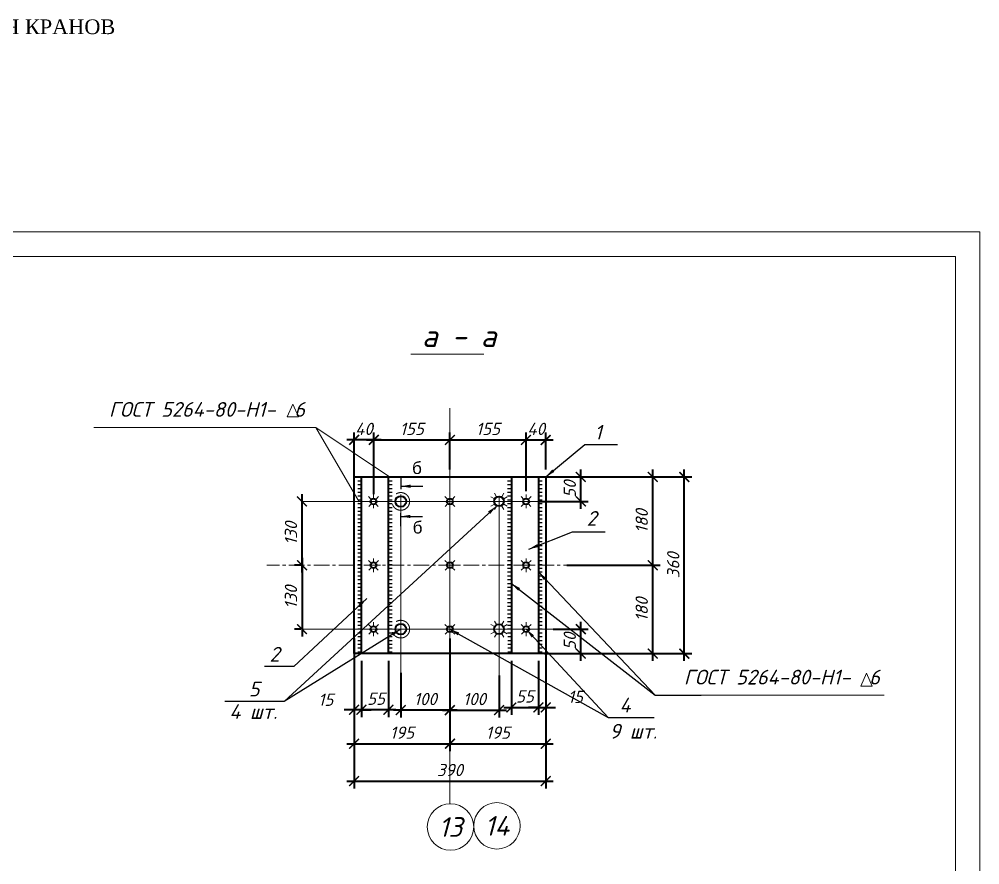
# Model space of a CAD drawing. Header units: millimetres. Extents: x 321124 to 407260, y -209908 to -138111.
# Drawn here: x 387710 to 407260, y -155675 to -138463 of the extents above; entities that cross this region are included whole.
import ezdxf

# ---------------------------------------------------------------- set-up
doc = ezdxf.new("R2010")
doc.units = ezdxf.units.MM
for name, pattern in [('CENTER', [50.8, 31.75, -6.35, 6.35, -6.35]), ('CENTERX2', [4, 2.5, -0.5, 0.5, -0.5]), ('HIDDEN', [0.375, 0.25, -0.125])]:
    doc.linetypes.add(name, pattern=pattern)
doc.layers.get('Defpoints').update_dxf_attribs({"color": 1, "lineweight": 0})
for name, color, linetype, lineweight in [('!!!Закладные', 84, 'Continuous', 40), ('k_ Выноски', 7, 'Continuous', 13), ('k_ Осевая', 8, 'CENTERX2', 9), ('k_ Размеры', 7, 'Continuous', 15), ('Линия Тонкая', 86, 'Continuous', 9), ('оси', 1, 'CENTER', 5), ('размеры', 5, 'Continuous', 20), ('сварка', 7, 'Continuous', 25), ('сновные тонкие', 7, 'Continuous', 30), ('тонкие', 250, 'Continuous', 5)]:
    doc.layers.add(name, color=color, linetype=linetype, lineweight=lineweight)
doc.styles.add('300', font='times.ttf', dxfattribs={"width": 0.9, "height": 300})
doc.styles.add('40', font='arial.ttf', dxfattribs={"height": 400})
doc.styles.add('STEP PR', font='isocpeui.ttf')
doc.styles.add('style30', font='times.ttf', dxfattribs={"height": 300})
doc.dimstyles.new('10', dxfattribs={"dimtxt": 300, "dimasz": 200, "dimexe": 100, "dimexo": 250, "dimgap": 100, "dimtad": 1, "dimdec": 0, "dimlfac": 0.1, "dimdsep": 46, "dimtxsty": '300', "dimblk": 'ARCHTICK', "dimcen": 100, "dimdle": 100, "dimadec": 0, "dimazin": 2, "dimtfac": 1, "dimtdec": 0, "dimtmove": 1, "dimatfit": 3, "dimfxl": 0, "dimtolj": 1, "dimtzin": 0, "dimarcsym": 0})
doc.dimstyles.new('STEP PR 10', dxfattribs={"dimscale": 10, "dimtxt": 2.5, "dimasz": 2, "dimexe": 1.5, "dimexo": 1.5, "dimgap": 1, "dimtad": 1, "dimdec": 0, "dimlfac": -1, "dimdsep": 46, "dimtxsty": 'STEP PR', "dimblk": 'ARCHTICK', "dimcen": 2, "dimdle": 1.5, "dimclrt": 256, "dimadec": 0, "dimazin": 0, "dimtfac": 1, "dimtdec": 0, "dimtofl": 0, "dimtmove": 1, "dimatfit": 3, "dimfxl": 0, "dimtolj": 1, "dimtzin": 0, "dimarcsym": 0})

# ---------------------------------------------------------------- blocks, each defined once
blk = doc.blocks.new('_ArchTick')
at = {"color": 0, "linetype": 'ByBlock', "const_width": 0.15}
blk.add_lwpolyline([(-0.5, -0.5), (0.5, 0.5)], dxfattribs=at)
blk = doc.blocks.new('*D52')
at = {"layer": 'Defpoints', "color": 0, "linetype": 'Continuous', "lineweight": 30, "ltscale": 100}
for p in [(-100, -203.6), (0, -203.6), (-100, -294.8)]:
    blk.add_point(p, dxfattribs=at)
at = {"layer": 'k_ Размеры', "color": 0, "linetype": 'Continuous', "lineweight": -2, "ltscale": 100}
for p, q in [((-100, -218.6), (-100, -309.8)), ((0, -218.6), (0, -309.8)), ((15, -294.8), (-115, -294.8))]:
    blk.add_line(p, q, dxfattribs=at)
at = {"layer": 'k_ Размеры', "color": 0, "linetype": 'Continuous', "lineweight": -2, "ltscale": 100, "xscale": 20, "yscale": 20, "zscale": 20, "rotation": 180}
blk.add_blockref('_ArchTick', (-100, -294.8), dxfattribs=at)
at = {"layer": 'k_ Размеры', "color": 0, "linetype": 'Continuous', "lineweight": -2, "ltscale": 100, "xscale": 20, "yscale": 20, "zscale": 20}
blk.add_blockref('_ArchTick', (0, -294.8), dxfattribs=at)
at = {"layer": 'k_ Размеры', "linetype": 'Continuous', "lineweight": 20, "ltscale": 100, "insert": (-50, -272.3), "char_height": 25, "attachment_point": 5, "style": 'STEP PR'}
blk.add_mtext('\\A1;100', dxfattribs=at)
blk = doc.blocks.new('*D53')
at = {"layer": 'Defpoints', "color": 0, "linetype": 'Continuous', "lineweight": 30, "ltscale": 100}
for p in [(0, -209.2), (100, -209.2), (100, -294.8)]:
    blk.add_point(p, dxfattribs=at)
at = {"layer": 'k_ Размеры', "color": 0, "linetype": 'Continuous', "lineweight": -2, "ltscale": 100}
for p, q in [((0, -224.2), (0, -309.8)), ((100, -224.2), (100, -309.8)), ((-15, -294.8), (115, -294.8))]:
    blk.add_line(p, q, dxfattribs=at)
at = {"layer": 'k_ Размеры', "color": 0, "linetype": 'Continuous', "lineweight": -2, "ltscale": 100, "xscale": 20, "yscale": 20, "zscale": 20, "rotation": 180}
blk.add_blockref('_ArchTick', (0, -294.8), dxfattribs=at)
at = {"layer": 'k_ Размеры', "color": 0, "linetype": 'Continuous', "lineweight": -2, "ltscale": 100, "xscale": 20, "yscale": 20, "zscale": 20}
blk.add_blockref('_ArchTick', (100, -294.8), dxfattribs=at)
at = {"layer": 'k_ Размеры', "linetype": 'Continuous', "lineweight": 20, "ltscale": 100, "insert": (50, -272.3), "char_height": 25, "attachment_point": 5, "style": 'STEP PR'}
blk.add_mtext('\\A1;100', dxfattribs=at)
blk = doc.blocks.new('*D54')
at = {"layer": 'Defpoints', "color": 0, "linetype": 'Continuous', "lineweight": 30, "ltscale": 100}
for p in [(-301, 130), (-301, 130), (-301, 0)]:
    blk.add_point(p, dxfattribs=at)
at = {"layer": 'k_ Размеры', "color": 0, "linetype": 'Continuous', "lineweight": -2, "ltscale": 100}
blk.add_line((-301, -15), (-301, 145), dxfattribs=at)
at = {"layer": 'k_ Размеры', "color": 0, "linetype": 'Continuous', "lineweight": -2, "ltscale": 100, "xscale": 20, "yscale": 20, "zscale": 20}
for p, rotation in [((-301, 130), 90), ((-301, 0), 270)]:
    blk.add_blockref('_ArchTick', p, dxfattribs=dict(at, rotation=rotation))
at = {"layer": 'k_ Размеры', "linetype": 'Continuous', "lineweight": 20, "ltscale": 100, "insert": (-323.5, 65), "char_height": 25, "attachment_point": 5, "rotation": 90, "style": 'STEP PR'}
blk.add_mtext('\\A1;130', dxfattribs=at)
blk = doc.blocks.new('*D55')
at = {"layer": 'Defpoints', "color": 0, "linetype": 'Continuous', "lineweight": 30, "ltscale": 100}
for p in [(-288.2, 0), (-301, -130), (-288.2, -130)]:
    blk.add_point(p, dxfattribs=at)
at = {"layer": 'k_ Размеры', "color": 0, "linetype": 'Continuous', "lineweight": -2, "ltscale": 100}
for p, q in [((-301, 15), (-301, -145)), ((-303.2, 0), (-316, 0)), ((-303.2, -130), (-316, -130))]:
    blk.add_line(p, q, dxfattribs=at)
at = {"layer": 'k_ Размеры', "color": 0, "linetype": 'Continuous', "lineweight": -2, "ltscale": 100, "xscale": 20, "yscale": 20, "zscale": 20}
for p, rotation in [((-301, 0), 90), ((-301, -130), 270)]:
    blk.add_blockref('_ArchTick', p, dxfattribs=dict(at, rotation=rotation))
at = {"layer": 'k_ Размеры', "linetype": 'Continuous', "lineweight": 20, "ltscale": 100, "insert": (-323.5, -65), "char_height": 25, "attachment_point": 5, "rotation": 90, "style": 'STEP PR'}
blk.add_mtext('\\A1;130', dxfattribs=at)
blk = doc.blocks.new('*D56')
at = {"layer": 'Defpoints', "color": 0, "linetype": 'Continuous', "lineweight": 30, "ltscale": 100}
for p in [(-195, -245.4), (195, -245.4), (195, -439.3)]:
    blk.add_point(p, dxfattribs=at)
at = {"layer": 'k_ Размеры', "color": 0, "linetype": 'Continuous', "lineweight": -2, "ltscale": 100}
for p, q in [((-195, -260.4), (-195, -454.3)), ((195, -260.4), (195, -454.3)), ((-210, -439.3), (210, -439.3))]:
    blk.add_line(p, q, dxfattribs=at)
at = {"layer": 'k_ Размеры', "color": 0, "linetype": 'Continuous', "lineweight": -2, "ltscale": 100, "xscale": 20, "yscale": 20, "zscale": 20, "rotation": 180}
blk.add_blockref('_ArchTick', (-195, -439.3), dxfattribs=at)
at = {"layer": 'k_ Размеры', "color": 0, "linetype": 'Continuous', "lineweight": -2, "ltscale": 100, "xscale": 20, "yscale": 20, "zscale": 20}
blk.add_blockref('_ArchTick', (195, -439.3), dxfattribs=at)
at = {"layer": 'k_ Размеры', "linetype": 'Continuous', "lineweight": 20, "ltscale": 100, "insert": (0, -416.8), "char_height": 25, "attachment_point": 5, "style": 'STEP PR'}
blk.add_mtext('\\A1;390', dxfattribs=at)
blk = doc.blocks.new('*D57')
at = {"layer": 'Defpoints', "color": 0, "linetype": 'Continuous', "lineweight": 30, "ltscale": 100}
for p in [(177.7, 179.8), (477, 179.8), (177.7, -179.8)]:
    blk.add_point(p, dxfattribs=at)
at = {"layer": 'k_ Размеры', "color": 0, "linetype": 'Continuous', "lineweight": -2, "ltscale": 100}
for p, q in [((192.7, 179.8), (492, 179.8)), ((477, -194.8), (477, 194.8)), ((192.7, -179.8), (492, -179.8))]:
    blk.add_line(p, q, dxfattribs=at)
at = {"layer": 'k_ Размеры', "color": 0, "linetype": 'Continuous', "lineweight": -2, "ltscale": 100, "xscale": 20, "yscale": 20, "zscale": 20}
for p, rotation in [((477, 179.8), 90), ((477, -179.8), 270)]:
    blk.add_blockref('_ArchTick', p, dxfattribs=dict(at, rotation=rotation))
at = {"layer": 'k_ Размеры', "linetype": 'Continuous', "lineweight": 20, "ltscale": 100, "insert": (454.5, 0), "char_height": 25, "attachment_point": 5, "rotation": 90, "style": 'STEP PR'}
blk.add_mtext('\\A1;360', dxfattribs=at)
blk = doc.blocks.new('*D58')
at = {"layer": 'Defpoints', "color": 0, "linetype": 'Continuous', "lineweight": 30, "ltscale": 100}
for p in [(222.9, 179.8), (412.9, 179.8), (222.9, 0)]:
    blk.add_point(p, dxfattribs=at)
at = {"layer": 'k_ Размеры', "color": 0, "linetype": 'Continuous', "lineweight": -2, "ltscale": 100}
for p, q in [((237.9, 179.8), (427.9, 179.8)), ((412.9, -15), (412.9, 194.8)), ((237.9, 0), (427.9, 0))]:
    blk.add_line(p, q, dxfattribs=at)
at = {"layer": 'k_ Размеры', "color": 0, "linetype": 'Continuous', "lineweight": -2, "ltscale": 100, "xscale": 20, "yscale": 20, "zscale": 20}
for p, rotation in [((412.9, 179.8), 90), ((412.9, 0), 270)]:
    blk.add_blockref('_ArchTick', p, dxfattribs=dict(at, rotation=rotation))
at = {"layer": 'k_ Размеры', "linetype": 'Continuous', "lineweight": 20, "ltscale": 100, "insert": (390.4, 89.9), "char_height": 25, "attachment_point": 5, "rotation": 90, "style": 'STEP PR'}
blk.add_mtext('\\A1;180', dxfattribs=at)
blk = doc.blocks.new('*D59')
at = {"layer": 'Defpoints', "color": 0, "linetype": 'Continuous', "lineweight": 30, "ltscale": 100}
for p in [(222.9, 0), (412.9, 0), (266.5, -179.8)]:
    blk.add_point(p, dxfattribs=at)
at = {"layer": 'k_ Размеры', "color": 0, "linetype": 'Continuous', "lineweight": -2, "ltscale": 100}
for p, q in [((412.9, -194.8), (412.9, 15)), ((237.9, 0), (427.9, 0)), ((281.5, -179.8), (427.9, -179.8))]:
    blk.add_line(p, q, dxfattribs=at)
at = {"layer": 'k_ Размеры', "color": 0, "linetype": 'Continuous', "lineweight": -2, "ltscale": 100, "xscale": 20, "yscale": 20, "zscale": 20}
for p, rotation in [((412.9, 0), 90), ((412.9, -179.8), 270)]:
    blk.add_blockref('_ArchTick', p, dxfattribs=dict(at, rotation=rotation))
at = {"layer": 'k_ Размеры', "linetype": 'Continuous', "lineweight": 20, "ltscale": 100, "insert": (390.4, -89.9), "char_height": 25, "attachment_point": 5, "rotation": 90, "style": 'STEP PR'}
blk.add_mtext('\\A1;180', dxfattribs=at)
blk = doc.blocks.new('*D60')
at = {"layer": 'Defpoints', "color": 0, "linetype": 'Continuous', "lineweight": 30, "ltscale": 100}
for p in [(206.8, 179.8), (266.5, 179.8), (165, 130)]:
    blk.add_point(p, dxfattribs=at)
at = {"layer": 'k_ Размеры', "color": 0, "linetype": 'Continuous', "lineweight": -2, "ltscale": 100}
for p, q in [((221.8, 179.8), (281.5, 179.8)), ((266.5, 115), (266.5, 194.8)), ((180, 130), (281.5, 130))]:
    blk.add_line(p, q, dxfattribs=at)
at = {"layer": 'k_ Размеры', "color": 0, "linetype": 'Continuous', "lineweight": -2, "ltscale": 100, "xscale": 20, "yscale": 20, "zscale": 20}
for p, rotation in [((266.5, 179.8), 90), ((266.5, 130), 270)]:
    blk.add_blockref('_ArchTick', p, dxfattribs=dict(at, rotation=rotation))
at = {"layer": 'k_ Размеры', "linetype": 'Continuous', "lineweight": 20, "ltscale": 100, "insert": (244, 154.9), "char_height": 25, "attachment_point": 5, "rotation": 90, "style": 'STEP PR'}
blk.add_mtext('\\A1;50', dxfattribs=at)
blk = doc.blocks.new('*D61')
at = {"layer": 'Defpoints', "color": 0, "linetype": 'Continuous', "lineweight": 30, "ltscale": 100}
for p in [(195, -130.1), (266.5, -130.1), (248.1, -179.8)]:
    blk.add_point(p, dxfattribs=at)
at = {"layer": 'k_ Размеры', "color": 0, "linetype": 'Continuous', "lineweight": -2, "ltscale": 100}
for p, q in [((266.5, -194.8), (266.5, -115.1)), ((210, -130.1), (281.5, -130.1)), ((263.1, -179.8), (281.5, -179.8))]:
    blk.add_line(p, q, dxfattribs=at)
at = {"layer": 'k_ Размеры', "color": 0, "linetype": 'Continuous', "lineweight": -2, "ltscale": 100, "xscale": 20, "yscale": 20, "zscale": 20}
for p, rotation in [((266.5, -130.1), 90), ((266.5, -179.8), 270)]:
    blk.add_blockref('_ArchTick', p, dxfattribs=dict(at, rotation=rotation))
at = {"layer": 'k_ Размеры', "linetype": 'Continuous', "lineweight": 20, "ltscale": 100, "insert": (244, -154.9), "char_height": 25, "attachment_point": 5, "rotation": 90, "style": 'STEP PR'}
blk.add_mtext('\\A1;50', dxfattribs=at)
blk = doc.blocks.new('*D62')
at = {"layer": 'Defpoints', "color": 0, "linetype": 'Continuous', "lineweight": 30, "ltscale": 100}
for p in [(-195, 255.2), (-155, 129.5), (-195, 116.3)]:
    blk.add_point(p, dxfattribs=at)
at = {"layer": 'k_ Размеры', "color": 0, "linetype": 'Continuous', "lineweight": -2, "ltscale": 100}
for p, q in [((-140, 255.2), (-210, 255.2)), ((-195, 131.3), (-195, 270.2)), ((-155, 144.5), (-155, 270.2))]:
    blk.add_line(p, q, dxfattribs=at)
at = {"layer": 'k_ Размеры', "color": 0, "linetype": 'Continuous', "lineweight": -2, "ltscale": 100, "xscale": 20, "yscale": 20, "zscale": 20, "rotation": 180}
blk.add_blockref('_ArchTick', (-195, 255.2), dxfattribs=at)
at = {"layer": 'k_ Размеры', "color": 0, "linetype": 'Continuous', "lineweight": -2, "ltscale": 100, "xscale": 20, "yscale": 20, "zscale": 20}
blk.add_blockref('_ArchTick', (-155, 255.2), dxfattribs=at)
at = {"layer": 'k_ Размеры', "linetype": 'Continuous', "lineweight": 20, "ltscale": 100, "insert": (-175, 277.7), "char_height": 25, "attachment_point": 5, "style": 'STEP PR'}
blk.add_mtext('\\A1;40', dxfattribs=at)
blk = doc.blocks.new('*D63')
at = {"layer": 'Defpoints', "color": 0, "linetype": 'Continuous', "lineweight": 30, "ltscale": 100}
for p in [(-195, -134.2), (0, -134.2), (0, -363.2)]:
    blk.add_point(p, dxfattribs=at)
at = {"layer": 'k_ Размеры', "color": 0, "linetype": 'Continuous', "lineweight": -2, "ltscale": 100}
for p, q in [((-195, -149.2), (-195, -378.2)), ((0, -149.2), (0, -378.2)), ((-210, -363.2), (15, -363.2))]:
    blk.add_line(p, q, dxfattribs=at)
at = {"layer": 'k_ Размеры', "color": 0, "linetype": 'Continuous', "lineweight": -2, "ltscale": 100, "xscale": 20, "yscale": 20, "zscale": 20, "rotation": 180}
blk.add_blockref('_ArchTick', (-195, -363.2), dxfattribs=at)
at = {"layer": 'k_ Размеры', "color": 0, "linetype": 'Continuous', "lineweight": -2, "ltscale": 100, "xscale": 20, "yscale": 20, "zscale": 20}
blk.add_blockref('_ArchTick', (0, -363.2), dxfattribs=at)
at = {"layer": 'k_ Размеры', "linetype": 'Continuous', "lineweight": 20, "ltscale": 100, "insert": (-97.5, -340.7), "char_height": 25, "attachment_point": 5, "style": 'STEP PR'}
blk.add_mtext('\\A1;195', dxfattribs=at)
blk = doc.blocks.new('*D64')
at = {"layer": 'Defpoints', "color": 0, "linetype": 'Continuous', "lineweight": 30, "ltscale": 100}
for p in [(0, -134.2), (195, -134.2), (195, -363.2)]:
    blk.add_point(p, dxfattribs=at)
at = {"layer": 'k_ Размеры', "color": 0, "linetype": 'Continuous', "lineweight": -2, "ltscale": 100}
for p, q in [((0, -149.2), (0, -378.2)), ((195, -149.2), (195, -378.2)), ((-15, -363.2), (210, -363.2))]:
    blk.add_line(p, q, dxfattribs=at)
at = {"layer": 'k_ Размеры', "color": 0, "linetype": 'Continuous', "lineweight": -2, "ltscale": 100, "xscale": 20, "yscale": 20, "zscale": 20, "rotation": 180}
blk.add_blockref('_ArchTick', (0, -363.2), dxfattribs=at)
at = {"layer": 'k_ Размеры', "color": 0, "linetype": 'Continuous', "lineweight": -2, "ltscale": 100, "xscale": 20, "yscale": 20, "zscale": 20}
blk.add_blockref('_ArchTick', (195, -363.2), dxfattribs=at)
at = {"layer": 'k_ Размеры', "linetype": 'Continuous', "lineweight": 20, "ltscale": 100, "insert": (97.5, -340.7), "char_height": 25, "attachment_point": 5, "style": 'STEP PR'}
blk.add_mtext('\\A1;195', dxfattribs=at)
blk = doc.blocks.new('*D65')
at = {"layer": 'Defpoints', "color": 0, "linetype": 'Continuous', "lineweight": 30, "ltscale": 100}
for p in [(180, -179.8), (195, -179.8), (195, -289.5)]:
    blk.add_point(p, dxfattribs=at)
at = {"layer": 'k_ Размеры', "color": 0, "linetype": 'Continuous', "lineweight": -2, "ltscale": 100}
for p, q in [((180, -194.8), (180, -304.5)), ((195, -194.8), (195, -304.5)), ((180, -289.5), (160, -289.5)), ((195, -289.5), (215, -289.5))]:
    blk.add_line(p, q, dxfattribs=at)
at = {"layer": 'k_ Размеры', "color": 0, "linetype": 'Continuous', "lineweight": -2, "ltscale": 100, "xscale": 20, "yscale": 20, "zscale": 20}
blk.add_blockref('_ArchTick', (180, -289.5), dxfattribs=at)
at = {"layer": 'k_ Размеры', "color": 0, "linetype": 'Continuous', "lineweight": -2, "ltscale": 100, "xscale": 20, "yscale": 20, "zscale": 20, "rotation": 180}
blk.add_blockref('_ArchTick', (195, -289.5), dxfattribs=at)
at = {"layer": 'k_ Размеры', "linetype": 'Continuous', "lineweight": 20, "ltscale": 100, "insert": (255.4, -267.8), "char_height": 25, "attachment_point": 5, "style": 'STEP PR'}
blk.add_mtext('\\A1;15', dxfattribs=at)
blk = doc.blocks.new('*D66')
at = {"layer": 'Defpoints', "color": 0, "linetype": 'Continuous', "lineweight": 30, "ltscale": 100}
for p in [(125, -179.8), (180, -179.8), (180, -289.5)]:
    blk.add_point(p, dxfattribs=at)
at = {"layer": 'k_ Размеры', "color": 0, "linetype": 'Continuous', "lineweight": -2, "ltscale": 100}
for p, q in [((125, -194.8), (125, -304.5)), ((180, -194.8), (180, -304.5)), ((110, -289.5), (195, -289.5))]:
    blk.add_line(p, q, dxfattribs=at)
at = {"layer": 'k_ Размеры', "color": 0, "linetype": 'Continuous', "lineweight": -2, "ltscale": 100, "xscale": 20, "yscale": 20, "zscale": 20, "rotation": 180}
blk.add_blockref('_ArchTick', (125, -289.5), dxfattribs=at)
at = {"layer": 'k_ Размеры', "color": 0, "linetype": 'Continuous', "lineweight": -2, "ltscale": 100, "xscale": 20, "yscale": 20, "zscale": 20}
blk.add_blockref('_ArchTick', (180, -289.5), dxfattribs=at)
at = {"layer": 'k_ Размеры', "linetype": 'Continuous', "lineweight": 20, "ltscale": 100, "insert": (152.5, -267), "char_height": 25, "attachment_point": 5, "style": 'STEP PR'}
blk.add_mtext('\\A1;55', dxfattribs=at)
blk = doc.blocks.new('*D67')
at = {"layer": 'Defpoints', "color": 0, "linetype": 'Continuous', "lineweight": 30, "ltscale": 100}
for p in [(-195, -180), (-180, -180), (-180, -294.1)]:
    blk.add_point(p, dxfattribs=at)
at = {"layer": 'k_ Размеры', "color": 0, "linetype": 'Continuous', "lineweight": -2, "ltscale": 100}
for p, q in [((-195, -195), (-195, -309.1)), ((-180, -195), (-180, -309.1)), ((-195, -294.1), (-215, -294.1)), ((-180, -294.1), (-160, -294.1))]:
    blk.add_line(p, q, dxfattribs=at)
at = {"layer": 'k_ Размеры', "color": 0, "linetype": 'Continuous', "lineweight": -2, "ltscale": 100, "xscale": 20, "yscale": 20, "zscale": 20}
blk.add_blockref('_ArchTick', (-195, -294.1), dxfattribs=at)
at = {"layer": 'k_ Размеры', "color": 0, "linetype": 'Continuous', "lineweight": -2, "ltscale": 100, "xscale": 20, "yscale": 20, "zscale": 20, "rotation": 180}
blk.add_blockref('_ArchTick', (-180, -294.1), dxfattribs=at)
at = {"layer": 'k_ Размеры', "linetype": 'Continuous', "lineweight": 20, "ltscale": 100, "insert": (-252.7, -273.7), "char_height": 25, "attachment_point": 5, "style": 'STEP PR'}
blk.add_mtext('\\A1;15', dxfattribs=at)
blk = doc.blocks.new('*D51')
at = {"layer": 'Defpoints', "color": 0, "linetype": 'Continuous', "lineweight": 30, "ltscale": 100}
for p in [(-180, -179.8), (-125, -179.8), (-180, -294.1)]:
    blk.add_point(p, dxfattribs=at)
at = {"layer": 'k_ Размеры', "color": 0, "linetype": 'Continuous', "lineweight": -2, "ltscale": 100}
for p, q in [((-180, -194.8), (-180, -309.1)), ((-125, -194.8), (-125, -309.1)), ((-110, -294.1), (-195, -294.1))]:
    blk.add_line(p, q, dxfattribs=at)
at = {"layer": 'k_ Размеры', "color": 0, "linetype": 'Continuous', "lineweight": -2, "ltscale": 100, "xscale": 20, "yscale": 20, "zscale": 20, "rotation": 180}
blk.add_blockref('_ArchTick', (-180, -294.1), dxfattribs=at)
at = {"layer": 'k_ Размеры', "color": 0, "linetype": 'Continuous', "lineweight": -2, "ltscale": 100, "xscale": 20, "yscale": 20, "zscale": 20}
blk.add_blockref('_ArchTick', (-125, -294.1), dxfattribs=at)
at = {"layer": 'k_ Размеры', "linetype": 'Continuous', "lineweight": 20, "ltscale": 100, "insert": (-150.4, -271.6), "char_height": 25, "attachment_point": 5, "style": 'STEP PR'}
blk.add_mtext('\\A1;55', dxfattribs=at)
blk = doc.blocks.new('*U74')
for points in [[(0, -0.5), (0, 0.5)], [(1, -0.5), (1, 0.5)], [(2, -0.5), (2, 0.5)], [(3, -0.5), (3, 0.5)], [(4, -0.5), (4, 0.5)], [(5, -0.5), (5, 0.5)], [(6, -0.5), (6, 0.5)], [(7, -0.5), (7, 0.5)], [(8, -0.5), (8, 0.5)], [(9, -0.5), (9, 0.5)], [(10, -0.5), (10, 0.5)], [(11, -0.5), (11, 0.5)], [(12, -0.5), (12, 0.5)], [(13, -0.5), (13, 0.5)], [(14, -0.5), (14, 0.5)], [(15, -0.5), (15, 0.5)], [(16, -0.5), (16, 0.5)], [(17, -0.5), (17, 0.5)], [(18, -0.5), (18, 0.5)], [(19, -0.5), (19, 0.5)], [(20, -0.5), (20, 0.5)], [(21, -0.5), (21, 0.5)], [(22, -0.5), (22, 0.5)], [(23, -0.5), (23, 0.5)], [(24, -0.5), (24, 0.5)], [(25, -0.5), (25, 0.5)], [(26, -0.5), (26, 0.5)], [(27, -0.5), (27, 0.5)], [(28, -0.5), (28, 0.5)], [(29, -0.5), (29, 0.5)], [(30, -0.5), (30, 0.5)], [(31, -0.5), (31, 0.5)], [(32, -0.5), (32, 0.5)], [(33, -0.5), (33, 0.5)], [(34, -0.5), (34, 0.5)], [(35, -0.5), (35, 0.5)], [(36, -0.5), (36, 0.5)], [(37, -0.5), (37, 0.5)], [(38, -0.5), (38, 0.5)], [(39, -0.5), (39, 0.5)], [(40, -0.5), (40, 0.5)], [(41, -0.5), (41, 0.5)], [(42, -0.5), (42, 0.5)], [(43, -0.5), (43, 0.5)], [(44, -0.5), (44, 0.5)], [(45, -0.5), (45, 0.5)]]:
    blk.add_lwpolyline(points)
blk = doc.blocks.new('*U73')
for points in [[(0, -0.5), (0, 0.5)], [(1, -0.5), (1, 0.5)], [(2, -0.5), (2, 0.5)], [(3, -0.5), (3, 0.5)], [(4, -0.5), (4, 0.5)], [(5, -0.5), (5, 0.5)], [(6, -0.5), (6, 0.5)], [(7, -0.5), (7, 0.5)], [(8, -0.5), (8, 0.5)], [(9, -0.5), (9, 0.5)], [(10, -0.5), (10, 0.5)], [(11, -0.5), (11, 0.5)], [(12, -0.5), (12, 0.5)], [(13, -0.5), (13, 0.5)], [(14, -0.5), (14, 0.5)], [(15, -0.5), (15, 0.5)], [(16, -0.5), (16, 0.5)], [(17, -0.5), (17, 0.5)], [(18, -0.5), (18, 0.5)], [(19, -0.5), (19, 0.5)], [(20, -0.5), (20, 0.5)], [(21, -0.5), (21, 0.5)], [(22, -0.5), (22, 0.5)], [(23, -0.5), (23, 0.5)], [(24, -0.5), (24, 0.5)], [(25, -0.5), (25, 0.5)], [(26, -0.5), (26, 0.5)], [(27, -0.5), (27, 0.5)], [(28, -0.5), (28, 0.5)], [(29, -0.5), (29, 0.5)], [(30, -0.5), (30, 0.5)], [(31, -0.5), (31, 0.5)], [(32, -0.5), (32, 0.5)], [(33, -0.5), (33, 0.5)], [(34, -0.5), (34, 0.5)], [(35, -0.5), (35, 0.5)], [(36, -0.5), (36, 0.5)], [(37, -0.5), (37, 0.5)], [(38, -0.5), (38, 0.5)], [(39, -0.5), (39, 0.5)], [(40, -0.5), (40, 0.5)], [(41, -0.5), (41, 0.5)], [(42, -0.5), (42, 0.5)], [(43, -0.5), (43, 0.5)], [(44, -0.5), (44, 0.5)], [(45, -0.5), (45, 0.5)]]:
    blk.add_lwpolyline(points)
blk = doc.blocks.new('*U71')
for points in [[(0, -0.5), (0, 0.5)], [(1, -0.5), (1, 0.5)], [(2, -0.5), (2, 0.5)], [(3, -0.5), (3, 0.5)], [(4, -0.5), (4, 0.5)], [(5, -0.5), (5, 0.5)], [(6, -0.5), (6, 0.5)], [(7, -0.5), (7, 0.5)], [(8, -0.5), (8, 0.5)], [(9, -0.5), (9, 0.5)], [(10, -0.5), (10, 0.5)], [(11, -0.5), (11, 0.5)], [(12, -0.5), (12, 0.5)], [(13, -0.5), (13, 0.5)], [(14, -0.5), (14, 0.5)], [(15, -0.5), (15, 0.5)], [(16, -0.5), (16, 0.5)], [(17, -0.5), (17, 0.5)], [(18, -0.5), (18, 0.5)], [(19, -0.5), (19, 0.5)], [(20, -0.5), (20, 0.5)], [(21, -0.5), (21, 0.5)], [(22, -0.5), (22, 0.5)], [(23, -0.5), (23, 0.5)], [(24, -0.5), (24, 0.5)], [(25, -0.5), (25, 0.5)], [(26, -0.5), (26, 0.5)], [(27, -0.5), (27, 0.5)], [(28, -0.5), (28, 0.5)], [(29, -0.5), (29, 0.5)], [(30, -0.5), (30, 0.5)], [(31, -0.5), (31, 0.5)], [(32, -0.5), (32, 0.5)], [(33, -0.5), (33, 0.5)], [(34, -0.5), (34, 0.5)], [(35, -0.5), (35, 0.5)], [(36, -0.5), (36, 0.5)], [(37, -0.5), (37, 0.5)], [(38, -0.5), (38, 0.5)], [(39, -0.5), (39, 0.5)], [(40, -0.5), (40, 0.5)], [(41, -0.5), (41, 0.5)], [(42, -0.5), (42, 0.5)], [(43, -0.5), (43, 0.5)], [(44, -0.5), (44, 0.5)], [(45, -0.5), (45, 0.5)]]:
    blk.add_lwpolyline(points)
blk = doc.blocks.new('*U72')
for points in [[(0, -0.5), (0, 0.5)], [(1, -0.5), (1, 0.5)], [(2, -0.5), (2, 0.5)], [(3, -0.5), (3, 0.5)], [(4, -0.5), (4, 0.5)], [(5, -0.5), (5, 0.5)], [(6, -0.5), (6, 0.5)], [(7, -0.5), (7, 0.5)], [(8, -0.5), (8, 0.5)], [(9, -0.5), (9, 0.5)], [(10, -0.5), (10, 0.5)], [(11, -0.5), (11, 0.5)], [(12, -0.5), (12, 0.5)], [(13, -0.5), (13, 0.5)], [(14, -0.5), (14, 0.5)], [(15, -0.5), (15, 0.5)], [(16, -0.5), (16, 0.5)], [(17, -0.5), (17, 0.5)], [(18, -0.5), (18, 0.5)], [(19, -0.5), (19, 0.5)], [(20, -0.5), (20, 0.5)], [(21, -0.5), (21, 0.5)], [(22, -0.5), (22, 0.5)], [(23, -0.5), (23, 0.5)], [(24, -0.5), (24, 0.5)], [(25, -0.5), (25, 0.5)], [(26, -0.5), (26, 0.5)], [(27, -0.5), (27, 0.5)], [(28, -0.5), (28, 0.5)], [(29, -0.5), (29, 0.5)], [(30, -0.5), (30, 0.5)], [(31, -0.5), (31, 0.5)], [(32, -0.5), (32, 0.5)], [(33, -0.5), (33, 0.5)], [(34, -0.5), (34, 0.5)], [(35, -0.5), (35, 0.5)], [(36, -0.5), (36, 0.5)], [(37, -0.5), (37, 0.5)], [(38, -0.5), (38, 0.5)], [(39, -0.5), (39, 0.5)], [(40, -0.5), (40, 0.5)], [(41, -0.5), (41, 0.5)], [(42, -0.5), (42, 0.5)], [(43, -0.5), (43, 0.5)], [(44, -0.5), (44, 0.5)], [(45, -0.5), (45, 0.5)]]:
    blk.add_lwpolyline(points)
blk = doc.blocks.new('*D68')
at = {"layer": 'Defpoints', "color": 0, "linetype": 'Continuous', "lineweight": 30, "ltscale": 100}
for p in [(195, 255.2), (195, 179.8), (154.9, 136)]:
    blk.add_point(p, dxfattribs=at)
at = {"layer": 'k_ Размеры', "color": 0, "linetype": 'Continuous', "lineweight": -2, "ltscale": 100}
for p, q in [((139.9, 255.2), (210, 255.2)), ((154.9, 151), (154.9, 270.2)), ((195, 194.8), (195, 270.2))]:
    blk.add_line(p, q, dxfattribs=at)
at = {"layer": 'k_ Размеры', "color": 0, "linetype": 'Continuous', "lineweight": -2, "ltscale": 100, "xscale": 20, "yscale": 20, "zscale": 20, "rotation": 180}
blk.add_blockref('_ArchTick', (154.9, 255.2), dxfattribs=at)
at = {"layer": 'k_ Размеры', "color": 0, "linetype": 'Continuous', "lineweight": -2, "ltscale": 100, "xscale": 20, "yscale": 20, "zscale": 20}
blk.add_blockref('_ArchTick', (195, 255.2), dxfattribs=at)
at = {"layer": 'k_ Размеры', "linetype": 'Continuous', "lineweight": 20, "ltscale": 100, "insert": (175.6, 277.7), "char_height": 25, "attachment_point": 5, "style": 'STEP PR'}
blk.add_mtext('\\A1;40', dxfattribs=at)
blk = doc.blocks.new('*D69')
at = {"layer": 'Defpoints', "color": 0, "linetype": 'Continuous', "lineweight": 30, "ltscale": 100}
for p in [(0, 255.2), (-155, 179.8), (0, 179.8)]:
    blk.add_point(p, dxfattribs=at)
at = {"layer": 'k_ Размеры', "color": 0, "linetype": 'Continuous', "lineweight": -2, "ltscale": 100}
for p, q in [((-170, 255.2), (15, 255.2)), ((-155, 194.8), (-155, 270.2)), ((0, 194.8), (0, 270.2))]:
    blk.add_line(p, q, dxfattribs=at)
at = {"layer": 'k_ Размеры', "color": 0, "linetype": 'Continuous', "lineweight": -2, "ltscale": 100, "xscale": 20, "yscale": 20, "zscale": 20, "rotation": 180}
blk.add_blockref('_ArchTick', (-155, 255.2), dxfattribs=at)
at = {"layer": 'k_ Размеры', "color": 0, "linetype": 'Continuous', "lineweight": -2, "ltscale": 100, "xscale": 20, "yscale": 20, "zscale": 20}
blk.add_blockref('_ArchTick', (0, 255.2), dxfattribs=at)
at = {"layer": 'k_ Размеры', "linetype": 'Continuous', "lineweight": 20, "ltscale": 100, "insert": (-77.5, 277.7), "char_height": 25, "attachment_point": 5, "style": 'STEP PR'}
blk.add_mtext('\\A1;155', dxfattribs=at)
blk = doc.blocks.new('*D70')
at = {"layer": 'Defpoints', "color": 0, "linetype": 'Continuous', "lineweight": 30, "ltscale": 100}
for p in [(154.9, 255.2), (0, 179.8), (154.9, 179.8)]:
    blk.add_point(p, dxfattribs=at)
at = {"layer": 'k_ Размеры', "color": 0, "linetype": 'Continuous', "lineweight": -2, "ltscale": 100}
for p, q in [((-15, 255.2), (169.9, 255.2)), ((0, 194.8), (0, 270.2)), ((154.9, 194.8), (154.9, 270.2))]:
    blk.add_line(p, q, dxfattribs=at)
at = {"layer": 'k_ Размеры', "color": 0, "linetype": 'Continuous', "lineweight": -2, "ltscale": 100, "xscale": 20, "yscale": 20, "zscale": 20, "rotation": 180}
blk.add_blockref('_ArchTick', (0, 255.2), dxfattribs=at)
at = {"layer": 'k_ Размеры', "color": 0, "linetype": 'Continuous', "lineweight": -2, "ltscale": 100, "xscale": 20, "yscale": 20, "zscale": 20}
blk.add_blockref('_ArchTick', (154.9, 255.2), dxfattribs=at)
at = {"layer": 'k_ Размеры', "linetype": 'Continuous', "lineweight": 20, "ltscale": 100, "insert": (77.5, 277.7), "char_height": 25, "attachment_point": 5, "style": 'STEP PR'}
blk.add_mtext('\\A1;155', dxfattribs=at)
blk = doc.blocks.new('A$C589C097A')
at = {"layer": '!!!Закладные'}
for p, q in [((-195, 179.8), (195, 179.8)), ((-195, -179.8), (-195, 179.8)), ((-180, -179.8), (-180, 179.8)), ((-125, -179.8), (-125, 179.8)), ((125, 179.8), (125, -179.8)), ((180, 179.8), (180, -179.8)), ((195, 179.8), (195, -179.8)), ((195, -179.8), (-195, -179.8))]:
    blk.add_line(p, q, dxfattribs=at)
at = {"layer": '!!!Закладные', "ltscale": 5}
for centre, radius in [((-100, 130), 11), ((100, 130), 10), ((-100, -130), 11), ((100, -130), 10)]:
    blk.add_circle(centre, radius, dxfattribs=at)
at = {"layer": '!!!Закладные'}
for centre in [(-155.6, 130), (0, 130), (155, 130), (-155.5, 0), (0, 0), (155, 0), (-155.5, -130), (0, -130.1), (155.1, -130)]:
    blk.add_circle(centre, 6, dxfattribs=at)
at = {"layer": 'k_ Размеры', "linetype": 'Continuous', "lineweight": 20, "ltscale": 100}
blk.add_line((0, 319.6), (0, -350.9), dxfattribs=at)
at = {"layer": 'Линия Тонкая'}
for p, q in [((-165.8, 139.7), (-160.1, 134)), ((-155.7, 144), (-155.7, 136)), ((-145.5, 139.7), (-151.1, 134)), ((-10.1, 139.7), (-4.5, 134)), ((-0.1, 144), (-0.1, 136)), ((10.1, 139.7), (4.5, 134)), ((83.5, 139.5), (90.5, 135.5)), ((90.5, 146.5), (94.5, 139.5)), ((109.5, 146.5), (105.5, 139.5)), ((116.5, 139.5), (109.5, 135.5)), ((144.9, 139.7), (150.5, 134)), ((154.9, 144), (154.9, 136)), ((165.1, 139.7), (159.5, 134)), ((-161.6, 130), (-169.6, 130)), ((-159.6, 125.5), (-165.3, 119.9)), ((-155.6, 124), (-155.6, 116)), ((-143.8, 130), (-151.8, 130)), ((-151.6, 125.5), (-146, 119.9)), ((-6, 130), (-14, 130)), ((-4, 125.5), (-9.7, 119.9)), ((0, 124), (0, 116)), ((4, 125.5), (9.7, 119.9)), ((14, 130), (6, 130)), ((83.5, 120.5), (90.5, 124.5)), ((90.5, 113.5), (94.5, 120.5)), ((109.5, 113.5), (105.5, 120.5)), ((116.5, 120.5), (109.5, 124.5)), ((149, 130), (141, 130)), ((151, 125.5), (145.3, 119.9)), ((155, 124), (155, 116)), ((159, 125.5), (164.7, 119.9)), ((169, 130), (161, 130)), ((-161.5, 0), (-169.5, 0)), ((-165.7, 9.7), (-160, 4)), ((-155.6, 14), (-155.6, 6)), ((-145.4, 9.7), (-151, 4)), ((-141.5, 0), (-149.5, 0)), ((-6, 0), (-14, 0)), ((-10.1, 9.7), (-4.5, 4)), ((-0.1, 14), (-0.1, 6)), ((10.1, 9.7), (4.5, 4)), ((14, 0), (6, 0)), ((149, 0), (141, 0)), ((144.9, 9.7), (150.5, 4)), ((154.9, 14), (154.9, 6)), ((165.1, 9.7), (159.5, 4)), ((169, 0), (161, 0)), ((-159.5, -4.5), (-165.2, -10.1)), ((-155.5, -6), (-155.5, -14)), ((-151.5, -4.5), (-145.9, -10.1)), ((-4, -4.5), (-9.7, -10.1)), ((0, -6), (0, -14)), ((4, -4.5), (9.7, -10.1)), ((151, -4.5), (145.3, -10.1)), ((155, -6), (155, -14)), ((159, -4.5), (164.7, -10.1)), ((-155.6, -116), (-155.6, -124)), ((-0.1, -116.1), (-0.1, -124.1)), ((90.5, -113.5), (94.5, -120.5)), ((109.5, -113.5), (105.5, -120.5)), ((155, -116), (155, -124)), ((-161.5, -130), (-169.5, -130)), ((-165.7, -120.3), (-160, -126)), ((-159.5, -134.4), (-165.2, -140.1)), ((-155.5, -136), (-155.5, -144)), ((-151.5, -134.4), (-145.9, -140.1)), ((-145.4, -120.3), (-151, -126)), ((-141.5, -130), (-149.5, -130)), ((-6, -130.1), (-14, -130.1)), ((-10.1, -120.4), (-4.5, -126.1)), ((-4, -134.5), (-9.7, -140.2)), ((0, -136.1), (0, -144.1)), ((4, -134.5), (9.7, -140.2)), ((10.1, -120.4), (4.5, -126.1)), ((14, -130.1), (6, -130.1)), ((83.5, -120.5), (90.5, -124.5)), ((83.5, -139.5), (90.5, -135.5)), ((116.5, -120.5), (109.5, -124.5)), ((116.5, -139.5), (109.5, -135.5)), ((149.1, -130), (141.1, -130)), ((144.9, -120.3), (150.6, -126)), ((151.1, -134.5), (145.4, -140.1)), ((155.1, -136), (155.1, -144)), ((159, -134.5), (164.7, -140.1)), ((165.2, -120.3), (159.5, -126)), ((169.1, -130), (161.1, -130)), ((90.5, -146.5), (94.5, -139.5)), ((109.5, -146.5), (105.5, -139.5))]:
    blk.add_line(p, q, dxfattribs=at)
at = {"layer": 'оси'}
blk.add_line((262.7, 0), (-372.5, 0), dxfattribs=at)
at = {"layer": 'размеры', "color": 1, "ltscale": 5}
for p, q in [((-100, 144), (-100, -278)), ((100, 138.8), (100, -278)), ((115.9, 130), (-301, 130)), ((117, -130), (-301, -130))]:
    blk.add_line(p, q, dxfattribs=at)
at = {"layer": 'размеры', "ltscale": 50}
blk.add_line((209.6, 130), (-143.8, 130), dxfattribs=at)
at = {"layer": 'размеры', "color": 7, "ltscale": 50}
blk.add_line((231.8, -130.1), (-169.5, -130), dxfattribs=at)
at = {"layer": 'размеры', "color": 7, "linetype": 'HIDDEN', "ltscale": 200}
for centre in [(-100, 130), (-100, -130)]:
    blk.add_circle(centre, 18, dxfattribs=at)
at = {"layer": 'сварка', "xscale": -7.734375000000002, "yscale": 7.734375000000002, "zscale": 7.734375000000002, "rotation": 270.0125436433053}
for name, p in [('*U74', (-183.8, -176)), ('*U73', (-121.1, -176)), ('*U72', (121.4, -176)), ('*U71', (183.9, -176))]:
    blk.add_blockref(name, p, dxfattribs=at)
at = {"layer": 'k_ Размеры', "linetype": 'Continuous', "lineweight": 20, "ltscale": 100}
for base, p1, p2, picture, middle in [((-195, 255.2), (-155, 129.5), (-195, 116.3), '*D62', (-175, 255.2)), ((-180, -294.1), (-195, -180), (-180, -180), '*D67', (-252.7, -296.2)), ((-180, -294.1), (-125, -179.8), (-180, -179.8), '*D51', (-150.4, -294.1)), ((180, -289.5), (125, -179.8), (180, -179.8), '*D66', (152.5, -289.5)), ((195, -289.5), (180, -179.8), (195, -179.8), '*D65', (255.4, -290.3))]:
    dim = blk.add_linear_dim(base=base, p1=p1, p2=p2, dimstyle='STEP PR 10', dxfattribs=at)
    dim.commit()
    dim.dimension.update_dxf_attribs({"geometry": picture, "text_midpoint": middle, "dimtype": 128})
for base, p1, p2, picture, middle in [((0, 255.2), (-155, 179.8), (0, 179.8), '*D69', (-77.5, 277.7)), ((154.9, 255.2), (0, 179.8), (154.9, 179.8), '*D70', (77.5, 277.7)), ((0, -363.2), (-195, -134.2), (0, -134.2), '*D63', (-97.5, -340.7)), ((195, -363.2), (0, -134.2), (195, -134.2), '*D64', (97.5, -340.7)), ((-100, -294.8), (0, -203.6), (-100, -203.6), '*D52', (-50, -272.3)), ((100, -294.8), (0, -209.2), (100, -209.2), '*D53', (50, -272.3)), ((195, -439.3), (-195, -245.4), (195, -245.4), '*D56', (0, -416.8))]:
    dim = blk.add_linear_dim(base=base, p1=p1, p2=p2, dimstyle='STEP PR 10', dxfattribs=at)
    dim.commit()
    dim.dimension.update_dxf_attribs({"geometry": picture, "text_midpoint": middle})
for base, p1, p2, angle, picture, middle in [((195, 255.2), (154.9, 136), (195, 179.8), 180, '*D68', (175.6, 255.2)), ((266.5, 179.8), (165, 130), (206.8, 179.8), 90, '*D60', (266.5, 154.9)), ((266.5, -130.1), (248.1, -179.8), (195, -130.1), 90, '*D61', (266.5, -154.9))]:
    dim = blk.add_linear_dim(base=base, p1=p1, p2=p2, angle=angle, dimstyle='STEP PR 10', dxfattribs=at)
    dim.commit()
    dim.dimension.update_dxf_attribs({"geometry": picture, "text_midpoint": middle, "dimtype": 128})
for base, p1, p2, picture, middle in [((477, 179.8), (177.7, -179.8), (177.7, 179.8), '*D57', (454.5, 0)), ((412.9, 179.8), (222.9, 0), (222.9, 179.8), '*D58', (390.4, 89.9)), ((-301, 130), (-301, 0), (-301, 130), '*D54', (-323.5, 65)), ((-301, -130), (-288.2, 0), (-288.2, -130), '*D55', (-323.5, -65)), ((412.9, 0), (266.5, -179.8), (222.9, 0), '*D59', (390.4, -89.9))]:
    dim = blk.add_linear_dim(base=base, p1=p1, p2=p2, angle=90, dimstyle='STEP PR 10', dxfattribs=at)
    dim.commit()
    dim.dimension.update_dxf_attribs({"geometry": picture, "text_midpoint": middle})

msp = doc.modelspace()

# ---------------------------------------------------------------- linework, layer by layer
at = {"layer": 'k_ Выноски', "color": 7, "ltscale": 50}
msp.add_line((400653.56754, -152225.18817), (405316.87686, -152225.18817), dxfattribs=at)
at = {"layer": 'k_ Осевая', "linetype": 'Continuous', "ltscale": 10}
for centre in [(396487.90936, -154905.46874), (397432.62055, -154882.10744)]:
    msp.add_circle(centre, 472.5, dxfattribs=at)
at = {"layer": 'оси'}
msp.add_line((396475.95445, -148390.64373), (396475.95445, -154433.12), dxfattribs=at)
at = {"layer": 'размеры'}
for q in [(366794.95709, -142789.84034), (407259.6166, -172489.84034)]:
    msp.add_line((407259.6166, -142789.84034), q, dxfattribs=at)
at = {"layer": 'размеры', "ltscale": 100}
msp.add_line((395681.64579, -145278.58814), (397166.48565, -145278.58814), dxfattribs=at)
at = {"layer": 'размеры', "color": 7, "ltscale": 300}
for p, q in [((393277.13846, -146299.10048), (393165.70567, -146558.98034)), ((393394.38281, -146558.98034), (393277.13846, -146299.10048)), ((393165.70567, -146558.98034), (393394.38281, -146558.98034)), ((393746.16067, -146775.62315), (389231.807, -146775.62315)), ((395225.95445, -147767.06068), (393746.16067, -146775.62315)), ((394629.114, -148286.5523), (393746.16067, -146775.62315)), ((404952.0073, -151776.32064), (404840.57452, -152036.2005)), ((405069.25166, -152036.2005), (404952.0073, -151776.32064)), ((404840.57452, -152036.2005), (405069.25166, -152036.2005))]:
    msp.add_line(p, q, dxfattribs=at)
at = {"layer": 'сновные тонкие'}
for p, q in [((395475.95445, -147780.67974), (395475.95445, -148025.71334)), ((395472.6142, -148514.7446), (395472.6142, -148784.03644))]:
    msp.add_line(p, q, dxfattribs=at)
at = {"layer": 'тонкие'}
for p, q in [((406767.29726, -143289.84034), (368794.95709, -143289.84034)), ((406767.28915, -143289.84034), (406766.8009, -172067.17069))]:
    msp.add_line(p, q, dxfattribs=at)

# ---------------------------------------------------------------- block references
at = {"layer": '!!!Закладные', "ltscale": 0.2, "xscale": 10, "yscale": 10, "zscale": 10}
msp.add_blockref('A$C589C097A', (396475.95445, -149578.36817), dxfattribs=at)

# ---------------------------------------------------------------- texts
at = {"layer": 'k_ Выноски', "color": 0, "style": 'STEP PR'}
msp.add_text('а - а', height=450, dxfattribs=at).set_placement((395905.43554, -145133.93138))
at = {"layer": 'k_ Осевая', "color": 1, "linetype": 'Continuous', "char_height": 400, "width": 945, "attachment_point": 5, "style": 'STEP PR'}
for s, insert in [('13', (396487.90936, -154905.48055)), ('14', (397432.62055, -154882.11925))]:
    msp.add_mtext(s, dxfattribs=dict(at, insert=insert))
at = {"layer": 'размеры'}
for s, height, style, p in [('Закладная деталь МН2       ДЛЯ КРАНОВ', 300, 'style30', (381597.51827, -138766.30671)), ('ГОСТ 5264-80-Н1-  6', 300, 'STEP PR', (389536.0775, -146555.62315)), ('1', 300, 'STEP PR', (399416.03982, -147019.45527)), ('б', 250, '40', (395705.60737, -147719.90296)), ('2', 300, 'STEP PR', (399257.34139, -148773.96226)), ('б', 250, '40', (395718.19047, -148930.89638)), ('2', 300, 'STEP PR', (392805.26391, -151539.82802)), ('ГОСТ 5264-80-Н1-  6', 300, 'STEP PR', (401236.74439, -152005.18817)), ('5', 300, 'STEP PR', (392382.10306, -152248.58695)), ('4', 300, 'STEP PR', (399926.62461, -152574.95993)), ('4 шт.', 300, 'STEP PR', (391988.19327, -152706.44751)), ('9 шт.', 300, 'STEP PR', (399724.25844, -153106.18729))]:
    msp.add_text(s, height=height, dxfattribs=dict(at, style=style)).set_placement(p)

# ---------------------------------------------------------------- leaders
at = {"layer": 'k_ Выноски', "color": 7, "ltscale": 50}
for points, override in [([(397420.95445, -148373.63096), (393102.08269, -152351.4094)], {"dimgap": 100, "dimtad": 0}), ([(398276.41164, -149714.52558), (400653.56754, -152225.18817), (401588.04476, -152225.18817)], {"dimtad": 0}), ([(397725.95445, -149946.54041), (400653.56754, -152225.18817)], {"dimtad": 0}), ([(394783.69916, -150255.91489), (393298.50042, -151637.24805), (392704.83901, -151637.24805)], {"dimtad": 0}), ([(395475.95445, -150878.36817), (393102.08269, -152351.4094), (391896.75055, -152351.4094)], {"dimtad": 0}), ([(396475.95445, -150878.95649), (399697.87951, -152679.07176)], {"dimtad": 0}), ([(398026.48827, -150878.37743), (399697.87951, -152679.07176), (400632.35673, -152679.07176)], {"dimtad": 0})]:
    msp.add_leader(points, dimstyle='10', override=override, dxfattribs=at)
at = {"layer": 'размеры', "color": 7, "ltscale": 50}
for points in [[(398425.95445, -147780.67974), (399219.24764, -147123.16043), (399885.31736, -147123.16043)], [(398079.9752, -149250.4631), (398968.04846, -148897.87369), (399634.11817, -148897.87369)]]:
    msp.add_leader(points, dimstyle='10', override={"dimgap": 100, "dimtad": 0}, dxfattribs=at)
at = {"layer": 'размеры', "color": 7, "ltscale": 300}
for points in [[(395475.95445, -147969.96869), (395923.00432, -147969.96869)], [(395472.6142, -148584.11768), (395919.66407, -148584.11768)]]:
    msp.add_leader(points, dimstyle='10', override={"dimgap": 100, "dimtad": 0}, dxfattribs=at)

doc.saveas('drawing.dxf')
